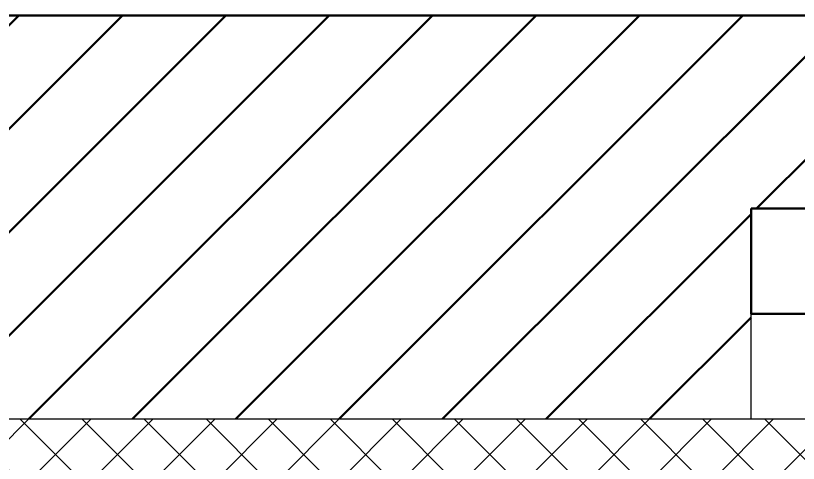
# Model space of a CAD drawing. Header units: inches. Extents: x 15 to 18199, y 5 to 12862.
# Drawn here: x 5762 to 6431, y 10219 to 10602 of the extents above; entities that cross this region are included whole.
import ezdxf

# ---------------------------------------------------------------- set-up
doc = ezdxf.new("R2010")
doc.units = ezdxf.units.IN
doc.header["$MEASUREMENT"] = 0
doc.layers.add('13003-01 AR 02MA-A1-01 Ground Floor Plan$0$XREF-M AMNTY-ARC-GR$0$EL-PL-BACK', color=8, linetype='Continuous')
doc.layers.add('ceiling', color=31, linetype='Continuous', lineweight=5)

msp = doc.modelspace()

# ---------------------------------------------------------------- hatches: boundary and pattern name
at = {"lineweight": 50, "ltscale": 0.1}
h = msp.add_hatch(dxfattribs=at)
h.set_pattern_fill('ANSI31', color=5, scale=500, style=0)
h.set_pattern_definition([(45, (-178838.73, -1700645.184), (-44.1941738, 44.1941738), [])])
h.paths.add_polyline_path([(4690.18, 10376.61), (4690.18, 10256.61), (6390.18, 10256.61), (6390.18, 10436.61), (6440.18, 10436.61), (8140.18, 10436.61), (8190.18, 10436.61), (8190.18, 10256.61), (9940.18, 10256.61), (9940.18, 8766.61), (10330.18, 8766.61), (10330.18, 9801.61), (10080.18, 9801.61), (10080.18, 10601.61), (4690.18, 10601.61)])
at = {"layer": 'ceiling', "lineweight": 20, "ltscale": 0.1}
h = msp.add_hatch(dxfattribs=at)
h.set_pattern_fill('ANSI37', color=6, scale=300, style=0)
h.set_pattern_definition([(45, (-178838.728, -1700645.184), (-26.5165043, 26.5165043), []), (135, (-178838.728, -1700645.184), (-26.5165043, -26.5165043), [])])
h.paths.add_polyline_path([(4690.18, 10126.61), (7215.18, 10126.61), (7215.18, 10256.61), (4690.18, 10256.61)])

# ---------------------------------------------------------------- linework, layer by layer
at = {"lineweight": 50, "ltscale": 0.1}
for p, q in [((3670.18, 10601.61), (10330.18, 10601.61)), ((6390.18, 10436.61), (6390.18, 10346.61))]:
    msp.add_line(p, q, dxfattribs=at)
at = {"lineweight": 30, "ltscale": 0.1}
for p, q in [((6390.18, 10256.61), (6390.18, 10436.61)), ((4690.18, 10256.61), (6390.18, 10256.61)), ((4690.18, 10256.61), (7215.18, 10256.61))]:
    msp.add_line(p, q, dxfattribs=at)
at = {"layer": '13003-01 AR 02MA-A1-01 Ground Floor Plan$0$XREF-M AMNTY-ARC-GR$0$EL-PL-BACK', "lineweight": 50}
msp.add_lwpolyline([(6390.18, 10436.61), (6440.18, 10436.61), (6440.18, 10346.61), (6390.18, 10346.61)], close=True, dxfattribs=at)

doc.saveas('drawing.dxf')
